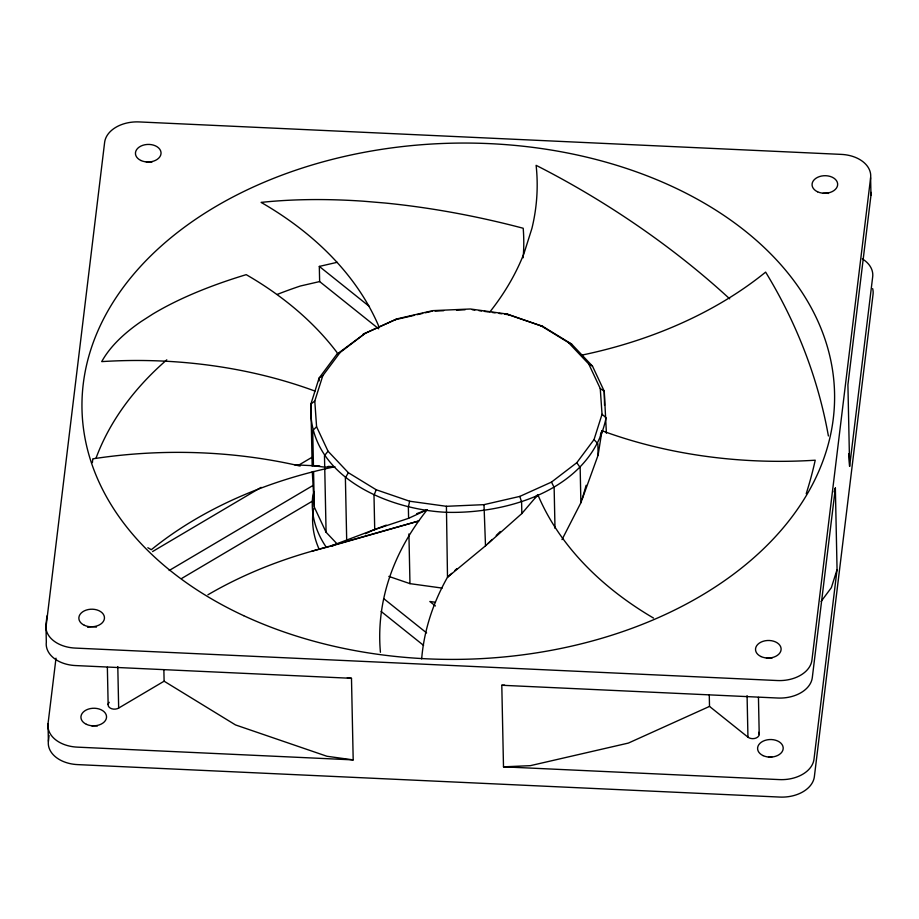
<?xml version="1.0" encoding="UTF-8"?>
<svg xmlns="http://www.w3.org/2000/svg" width="919" height="919" viewBox="0 0 919 919"><rect width="100%" height="100%" fill="white"/><g stroke="black" fill="none" stroke-linecap="round" stroke-linejoin="round"><path stroke-width="1.38" d="M606.414 433.251L604.254 391.253L592.479 366.118L571.584 344.039L542.968 326.509L507.185 314.068L470.413 308.991L432.838 310.633L396.997 318.882L365.348 333.195L340.03 352.563L322.787 375.699L314.792 401.006L316.584 426.761L328.037 451.218L348.37 472.711L376.204 489.758L409.644 501.223L446.416 506.3L447.507 577.212A386.497 265.063 -1.2 0 0 421.66 658.912M46.076 626.505L104.628 142.376A32.027 21.964 -1.2 0 1 139.206 121.928L841.356 154.392A32.027 21.964 -1.2 0 1 870.615 177.792L870.971 195.265L847.915 384.797L849.627 466.37L872.682 276.837A32.027 21.964 -1.2 0 0 862.309 258.871M56.002 658.176L48.029 723.735A32.027 21.964 -1.2 0 0 77.276 747.136L353.195 759.887L351.483 678.314L75.565 665.563A32.027 21.964 -1.2 0 1 46.318 642.163L45.95 624.679L46.972 615.925M872.648 288.589A32.027 21.964 -1.2 0 1 873.05 294.321L814.372 776.624A32.027 21.964 -1.2 0 1 779.794 797.072L77.644 764.608A32.027 21.964 -1.2 0 1 48.385 741.208L49.086 735.522M870.615 177.792L811.936 660.095A32.027 21.964 -1.2 0 1 777.348 680.542L75.197 648.079A32.027 21.964 -1.2 0 1 46.352 630.411L45.95 624.679M835.36 488.046L812.304 677.579A32.027 21.964 -1.2 0 1 777.715 698.026L501.797 685.264L503.497 766.837L779.427 779.599A32.027 21.964 -1.2 0 0 814.004 759.151L837.06 569.619L835.36 488.046L834.13 491.918M562.003 539.614L580.888 502.739L598.108 455.158L601.979 430.735A379.811 260.479 -1.2 0 0 815.222 460.201A437.72 385.911 -17.8 0 1 806.204 493.71M409.644 501.223L408.358 507.081L408.599 518.316L373.034 530.125L365.521 533.721M582.209 498.914L586.161 485.278M600.394 436.192L601.979 430.735L600.452 434.744M313.988 492.021L312.793 495.789A148.143 101.595 -1.2 0 0 326.406 547.402M313.907 508.425L313.115 510.941A148.143 101.595 -1.2 0 0 319.042 548.988M446.416 506.3L483.991 504.657L519.832 496.398L551.48 482.096L576.787 462.716L594.03 439.592L602.037 414.285L600.245 388.519L588.792 364.062L568.459 342.58L540.613 325.521M837.06 569.619L831.35 587.678L821.069 601.486M376.204 489.758L373.999 495.307L374.722 529.826M348.37 472.711L345.383 477.777L346.716 541.28M365.348 333.195L336.813 354.297L319.088 378.077L310.875 404.084L312.173 466.163M328.037 451.218L324.476 455.698L324.717 467.116L334.93 466.737A379.811 260.479 -1.2 0 0 151.336 549.7A437.72 175.368 -9.9 0 1 147.844 547.713M451.711 573.376L447.507 577.212L485.508 545.829L521.843 513.549L537.868 494.778A379.811 260.479 -1.2 0 0 653.512 618.062M316.584 426.761L312.713 430.563L313.448 465.784L324.717 467.116M488.092 543.416L492.159 539.453M496.214 535.478L500.281 531.504M534.824 497.753L537.868 494.778L535.766 496.697M454.859 570.504L456.961 568.585M432.194 311.196L432.838 310.633M314.792 401.006L310.875 404.084C306.774 475.066 386.256 509.459 446.152 512.297C509.677 514.123 591.859 488.345 606.092 417.731L602.037 414.285M322.787 375.699L319.088 378.077L319.157 380.88M152.588 551.538L261.134 487.357M298.135 465.473L311.713 457.455M169.153 570.515L313.069 485.427M181.767 578.396L313.39 500.568M109.258 702.311A6.41 4.388 -1.2 0 0 110.211 708.067A6.41 4.388 -1.2 0 0 118.666 708.067L164.11 681.197L163.869 669.756M336.813 354.297L340.03 352.563M362.833 334.39L396.997 318.882M408.599 518.316L427.255 509.689A379.811 260.479 -1.2 0 0 380.42 652.283M758.634 732.34A6.41 4.388 -1.2 0 1 756.303 737.934A6.41 4.388 -1.2 0 1 747.951 737.164L709.514 706.412L628.366 743.08L530.332 765.665L503.497 766.837M330.472 546.162L386.256 525.14M416.675 513.675L427.255 509.689M330.518 546.277L418.719 521.004L311.828 551.228M378.708 328.83L319.64 281.57L319.318 266.418L337.204 262.306M319.64 281.57L300.352 286.016A376.365 258.113 -1.2 0 0 277.182 294.436M395.354 319.686L414.458 315.286M417.192 314.654L422.648 313.402M425.371 312.77L430.827 311.518M435.055 311.07L443.636 310.702M456.513 310.14L465.094 309.76M501.797 685.264L504.611 685.149M294.746 464.83L319.766 466.013M328.037 466.404L333.551 466.668M472.171 309.703L474.87 310.071M478.914 310.633L481.613 311.001M484.313 311.38L488.357 311.932M492.412 312.494L495.111 312.874M499.155 313.425L501.854 313.804M504.554 314.172L508.598 314.735L542.968 326.509M388.817 576.397L409.966 583.645L442.154 588.091M435.445 602.267L429.839 601.497L435.411 605.954M347.348 677.751L351.483 678.314M353.195 759.887L326.957 756.268L235.482 724.919L164.11 681.197M507.185 314.068L508.598 314.735M568.459 342.58L571.584 344.039M588.792 364.062L592.479 366.118M600.245 388.519L604.254 391.253L604.553 405.371M319.318 266.418L369.472 306.544M384.165 598.981L426.611 632.927M381.132 611.445L423.579 645.402M312.288 471.585L314.309 507.116L326.084 532.25L337.48 544.301M594.03 439.592L597.867 443.739L598.108 455.158M576.787 462.716L580.153 467.518L580.888 502.739M551.48 482.096L554.134 487.426L554.996 528.345M583.22 357.571L582.037 355.079A379.811 260.479 -1.2 0 0 765.63 272.116A550.435 488.644 10.7 0 1 828.398 435.974M519.832 496.398L521.601 502.13L521.843 513.549M483.991 504.657L485.508 545.829M848.742 453.641L849.627 466.37M758.451 697.36L759.22 734.568M747.078 695.66L747.951 737.164M709.273 694.971L709.514 706.412M408.921 533.939L409.966 583.645M324.752 468.529L326.084 532.25M313.563 471.481L314.309 507.116M117.793 666.574L118.666 708.067M107.362 667.263L108.143 704.471M48.029 723.735L48.385 741.208M300.157 466.048A386.497 265.063 -1.2 0 0 92.808 458.845A437.72 175.368 -9.9 0 0 92.405 462.602M314.987 391.08A379.811 260.479 -1.2 0 0 101.733 361.615A396.859 140.377 -1.6 0 1 141.101 321.57L152.795 314.057A396.859 140.377 -1.6 0 1 246.212 274.655A379.811 260.479 -1.2 0 1 337.078 352.597M379.099 327.038A379.811 260.479 -1.2 0 0 261.122 202.398A394.148 165.615 15.4 0 1 363.246 201.192L385.371 203.053A394.148 165.615 15.4 0 1 523.198 228.257A379.995 260.605 -1.2 0 1 523.141 257.779M489.712 312.127A382.959 262.639 -1.2 0 0 524.071 253.207L531.917 228.406A382.959 262.639 -1.2 0 0 536.11 165.328A399.949 177.068 32 0 1 729.686 298.836M146.339 162.066A12.809 8.788 -1.2 0 1 151.876 162.158M96.024 458.144A376.365 258.113 -1.2 0 1 166.787 359.834M207.912 594.8A379.811 260.479 -1.2 0 1 329.14 546.667M330.484 546.346A379.811 260.479 -1.2 0 1 333.183 545.702M87.592 627.275A12.809 8.788 -1.2 0 1 96.357 627.149M871.051 192.393A32.027 21.964 -1.2 0 1 870.971 195.265M822.953 193.346A12.809 8.788 -1.2 0 1 828.501 193.438M766.412 658.119A12.809 8.788 -1.2 0 1 771.949 658.211M91.82 725.895A12.809 8.788 -1.2 0 1 97.368 725.987M768.479 757.164A12.809 8.788 -1.2 0 1 771.822 757.026M761.012 656.557A12.809 8.788 -1.2 0 0 781.081 649.848A12.809 8.788 -1.2 0 0 762.862 641.37A12.809 8.788 -1.2 0 0 761.012 656.557M243.638 615.65A376.365 258.113 -1.2 0 0 833.292 418.57A376.365 258.113 -1.2 0 0 297.917 169.475A376.365 258.113 -1.2 0 0 243.638 615.65M140.94 160.503A12.809 8.788 -1.2 0 0 161.009 153.795A12.809 8.788 -1.2 0 0 142.778 145.317A12.809 8.788 -1.2 0 0 140.94 160.503M84.353 625.288A12.809 8.788 -1.2 0 0 104.421 618.579A12.809 8.788 -1.2 0 0 86.191 610.101A12.809 8.788 -1.2 0 0 84.353 625.288M86.42 724.333A12.809 8.788 -1.2 0 0 106.501 717.624A12.809 8.788 -1.2 0 0 88.27 709.146A12.809 8.788 -1.2 0 0 86.42 724.333M817.554 191.784A12.809 8.788 -1.2 0 0 837.623 185.075A12.809 8.788 -1.2 0 0 819.403 176.597A12.809 8.788 -1.2 0 0 817.554 191.784M763.08 755.613A12.809 8.788 -1.2 0 0 783.16 748.905A12.809 8.788 -1.2 0 0 764.93 740.427A12.809 8.788 -1.2 0 0 763.08 755.613"/></g></svg>
